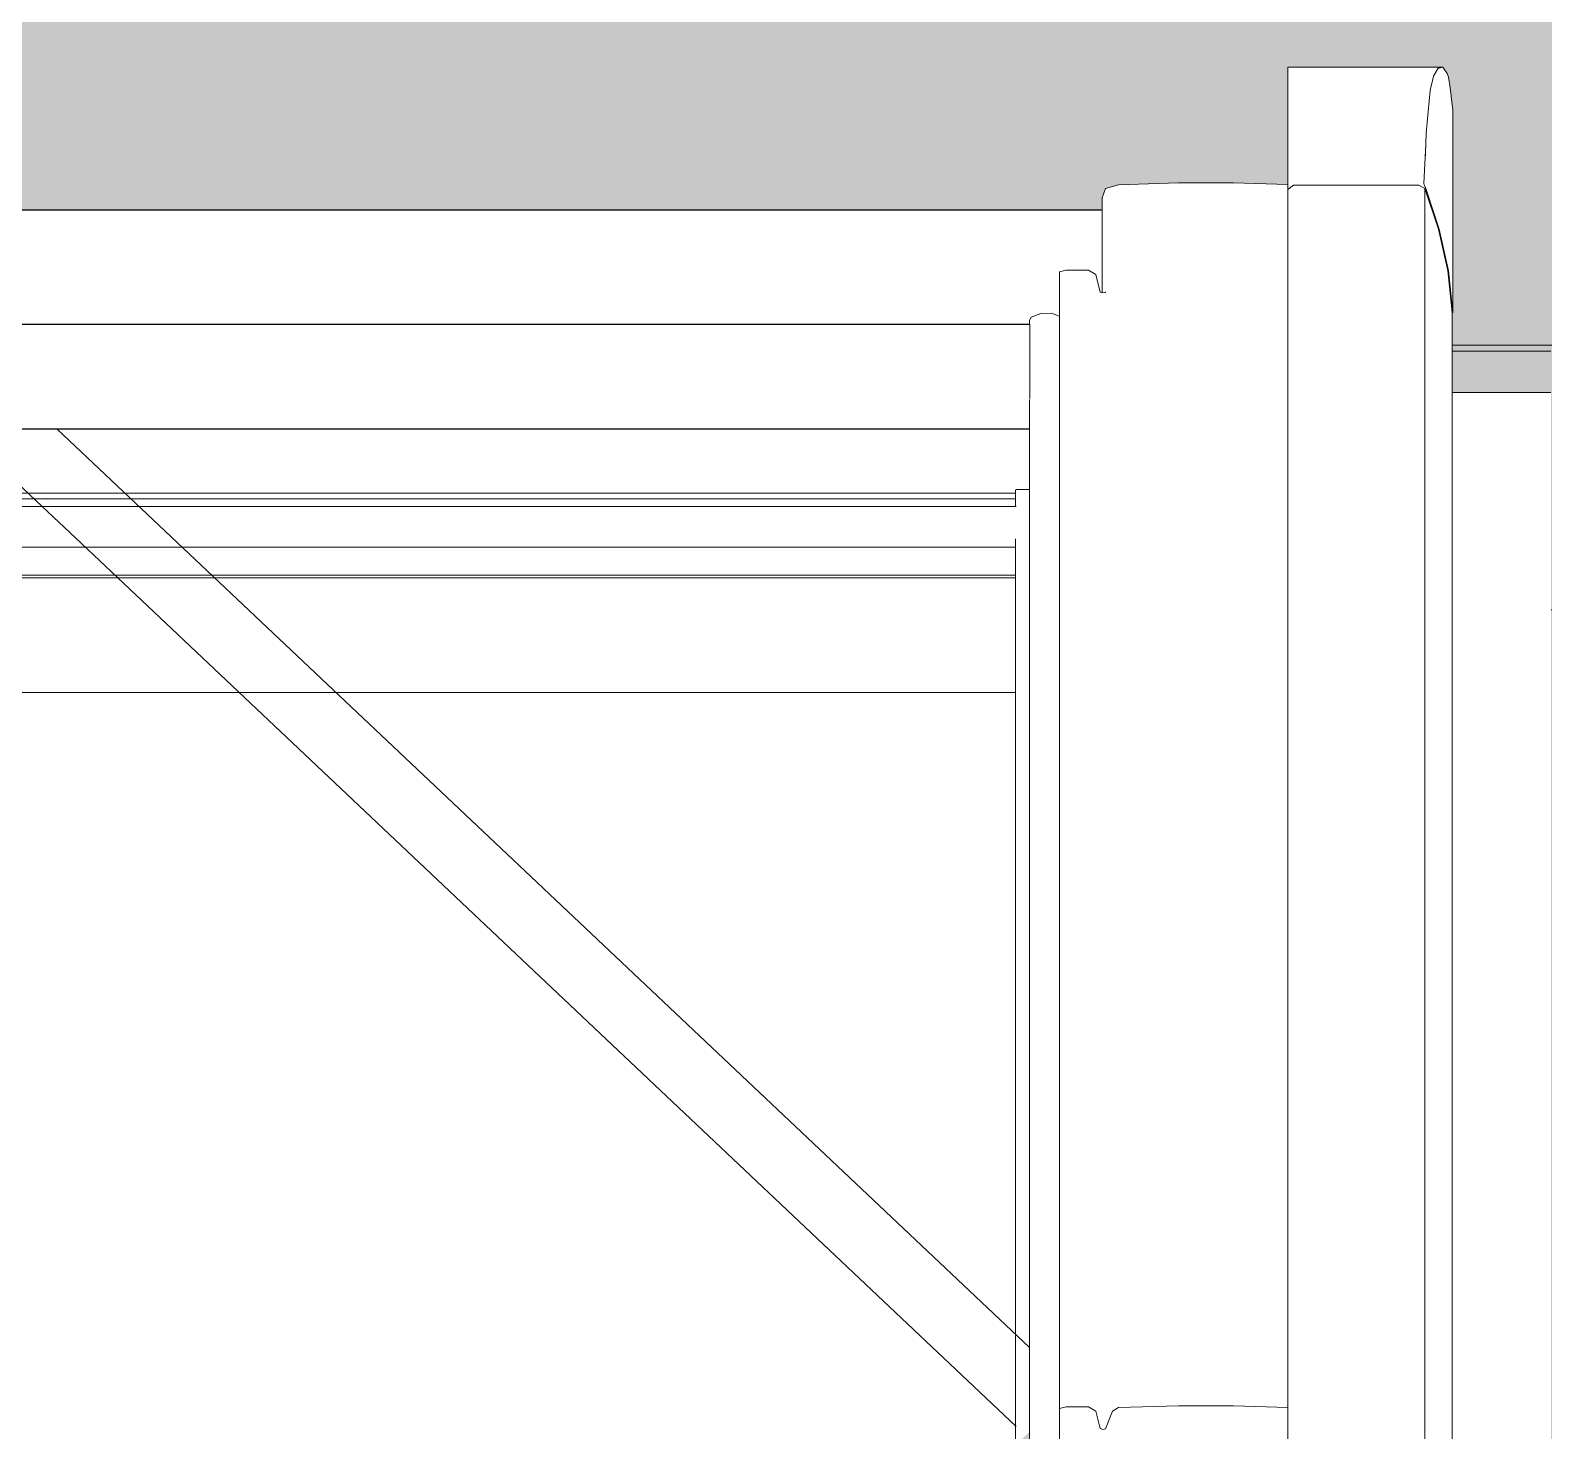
# Model space of a CAD drawing. Header units: metres. Extents: x -208 to 1512, y -277 to 123.
# Drawn here: x 838.9671 to 839.4115, y -2.5162 to -2.1051 of the extents above; entities that cross this region are included whole.
import ezdxf

# ---------------------------------------------------------------- set-up
doc = ezdxf.new("R2010")
doc.units = ezdxf.units.M
doc.header["$MEASUREMENT"] = 0
doc.linetypes.add('Wipeout_Contour', pattern=[1, 0, -1])
for name, color, linetype in [('325 Dachfenster', 7, 'Continuous'), ('330 Dachaufbau', 7, 'Continuous'), ('918 Lageplan Beschriftung.x', 7, 'Continuous')]:
    doc.layers.add(name, color=color, linetype=linetype)

# ---------------------------------------------------------------- blocks, each defined once
blk = doc.blocks.new('Dachfläche_60_5', base_point=(837.91228, -4.6))
at = {"layer": '330 Dachaufbau', "linetype": 'Continuous', "lineweight": 0, "true_color": 0x000000}
h = blk.add_hatch(color=18, dxfattribs=at)
h.paths.add_polyline_path([(844.09731, -4.5), (844.09716, -4.54333), (844.09697, -4.6), (844.22771, -4.6), (844.24327, 0.07), (843.21228, 0.07), (843.21228, -0.77152), (841.46228, -0.77152), (841.46228, 0.07), (840.45228, 0.07), (840.45228, -0.4), (840.76228, -0.4), (840.76228, -0.73528), (837.91228, -0.73528), (837.91228, -4.5)])
h.paths.add_polyline_path([(843.18728, -3.79873), (841.48728, -3.79873), (841.48728, -2.1975), (843.18728, -2.1975)], flags=0)
h.paths.add_polyline_path([(840.24913, -2.1975), (840.24913, -3.79873), (838.54913, -3.79873), (838.54913, -2.1975)], flags=0)
at = {"color": 254, "linetype": 'Wipeout_Contour', "lineweight": 0, "ltscale": 3357.608769}
blk.add_wipeout([(838.54913, -2.22224), (840.24913, -2.22224), (840.24913, -2.1975), (838.54913, -2.1975)], dxfattribs=at).dxf.layer = '330 Dachaufbau'
at = {"color": 254, "linetype": 'Wipeout_Contour', "lineweight": 0, "ltscale": 3357.609372}
blk.add_wipeout([(838.54913, -2.27528), (840.24913, -2.27528), (840.24913, -2.2576), (838.54913, -2.2576)], dxfattribs=at).dxf.layer = '330 Dachaufbau'
at = {"layer": '330 Dachaufbau', "color": 7, "linetype": 'Continuous', "lineweight": 18, "flags": 128}
for points in [[(840.24913, -2.1975), (838.54913, -2.1975)], [(838.54913, -2.27528), (840.24913, -2.27528)]]:
    blk.add_lwpolyline(points, dxfattribs=at)
at = {"color": 254, "linetype": 'Wipeout_Contour', "lineweight": 0, "ltscale": 3357.609088}
blk.add_wipeout([(838.54913, -2.2576), (840.24913, -2.2576), (840.24913, -2.22224), (838.54913, -2.22224)], dxfattribs=at).dxf.layer = '330 Dachaufbau'
blk = doc.blocks.new('VELUX SlopeRoofBundle[40]_5', base_point=(825.25728, 0))
at = {"color": 254, "linetype": 'Wipeout_Contour', "lineweight": 0, "ltscale": 3355.848578}
blk.add_wipeout([(838.65763, -2.19134), (838.65763, -2.19156), (839.26063, -2.19156), (839.26063, -2.19134)], dxfattribs=at).dxf.layer = '325 Dachfenster'
at = {"color": 254, "linetype": 'Wipeout_Contour', "lineweight": 0, "ltscale": 6711.697218}
blk.add_wipeout([(839.26063, -2.21235), (838.65763, -2.21235), (838.65763, -2.2132), (838.65773, -2.21347), (838.65773, -2.21425), (839.26053, -2.21425), (839.26053, -2.21347), (839.26063, -2.2132)], dxfattribs=at).dxf.layer = '325 Dachfenster'
at = {"color": 254, "linetype": 'Wipeout_Contour', "lineweight": 0, "ltscale": 3355.848886}
blk.add_wipeout([(839.26053, -2.21934), (838.65773, -2.21934), (838.65773, -2.2221), (839.26053, -2.2221)], dxfattribs=at).dxf.layer = '325 Dachfenster'
at = {"color": 254, "linetype": 'Wipeout_Contour', "lineweight": 0, "ltscale": 8396.415716}
blk.add_wipeout([(839.38463, -2.22338), (839.38463, -2.75824), (839.38483, -2.76012), (839.38483, -2.76014), (839.38543, -2.76329), (839.38673, -2.77719), (839.38673, -2.79316), (839.38675, -2.84047), (839.39913, -2.84047), (839.39913, -2.22338)], dxfattribs=at).dxf.layer = '325 Dachfenster'
at = {"color": 254, "linetype": 'Wipeout_Contour', "lineweight": 0, "ltscale": 3357.097881}
blk.add_wipeout([(839.26933, -2.50968), (839.26933, -2.69331), (839.27123, -2.69331), (839.27123, -2.50919)], dxfattribs=at).dxf.layer = '325 Dachfenster'
at = {"color": 254, "linetype": 'Wipeout_Contour', "lineweight": 0, "ltscale": 3357.143316}
blk.add_wipeout([(839.28123, -2.51562), (839.28123, -2.69331), (839.28203, -2.69331), (839.28203, -2.51591)], dxfattribs=at).dxf.layer = '325 Dachfenster'
at = {"color": 254, "linetype": 'Wipeout_Contour', "lineweight": 0, "ltscale": 3355.848635}
blk.add_wipeout([(838.65763, -2.20216), (839.26063, -2.20216), (839.26063, -2.19156), (838.65763, -2.19156)], dxfattribs=at).dxf.layer = '325 Dachfenster'
at = {"color": 254, "linetype": 'Wipeout_Contour', "lineweight": 0, "ltscale": 3355.848762}
blk.add_wipeout([(838.65763, -2.2115), (839.26063, -2.2115), (839.26063, -2.20648), (838.65763, -2.20648)], dxfattribs=at).dxf.layer = '325 Dachfenster'
at = {"color": 254, "linetype": 'Wipeout_Contour', "lineweight": 0, "ltscale": 4197.466489}
blk.add_wipeout([(839.38463, -2.21296), (839.38463, -2.22338), (839.39913, -2.22338), (839.39913, -2.21147), (839.38463, -2.21148)], dxfattribs=at).dxf.layer = '325 Dachfenster'
at = {"color": 254, "linetype": 'Wipeout_Contour', "lineweight": 0, "ltscale": 3355.848832}
blk.add_wipeout([(838.65773, -2.21531), (838.65773, -2.21595), (839.26053, -2.21595), (839.26053, -2.21531)], dxfattribs=at).dxf.layer = '325 Dachfenster'
at = {"color": 254, "linetype": 'Wipeout_Contour', "lineweight": 0, "ltscale": 3355.848901}
blk.add_wipeout([(838.65773, -2.2221), (838.65773, -2.22217), (839.26053, -2.22217), (839.26053, -2.2221)], dxfattribs=at).dxf.layer = '325 Dachfenster'
at = {"color": 254, "linetype": 'Wipeout_Contour', "lineweight": 0, "ltscale": 3357.146515}
blk.add_wipeout([(839.28203, -2.51591), (839.28203, -2.69331), (839.28283, -2.69331), (839.28283, -2.51569)], dxfattribs=at).dxf.layer = '325 Dachfenster'
at = {"color": 254, "linetype": 'Wipeout_Contour', "lineweight": 0, "ltscale": 3355.848713}
blk.add_wipeout([(838.65763, -2.20216), (838.65763, -2.20648), (839.26063, -2.20648), (839.26063, -2.20216)], dxfattribs=at).dxf.layer = '325 Dachfenster'
at = {"color": 254, "linetype": 'Wipeout_Contour', "lineweight": 0, "ltscale": 3355.848823}
blk.add_wipeout([(838.65773, -2.21425), (838.65773, -2.21531), (839.26053, -2.21531), (839.26053, -2.21425)], dxfattribs=at).dxf.layer = '325 Dachfenster'
at = {"color": 254, "linetype": 'Wipeout_Contour', "lineweight": 0, "ltscale": 8391.670357}
blk.add_wipeout([(839.39913, -2.22338), (839.39913, -2.84047), (839.41151, -2.84047), (839.41153, -2.79316), (839.41153, -2.77719), (839.41283, -2.76329), (839.41343, -2.76014), (839.41343, -2.76012), (839.41363, -2.75824), (839.41363, -2.22338)], dxfattribs=at).dxf.layer = '325 Dachfenster'
at = {"color": 254, "linetype": 'Wipeout_Contour', "lineweight": 0, "ltscale": 3357.152167}
blk.add_wipeout([(839.28283, -2.51569), (839.28283, -2.69331), (839.28483, -2.69331), (839.28483, -2.51053)], dxfattribs=at).dxf.layer = '325 Dachfenster'
at = {"color": 254, "linetype": 'Wipeout_Contour', "lineweight": 0, "ltscale": 3355.848793}
blk.add_wipeout([(838.65763, -2.21235), (839.26063, -2.21235), (839.26063, -2.2115), (838.65763, -2.2115)], dxfattribs=at).dxf.layer = '325 Dachfenster'
at = {"color": 254, "linetype": 'Wipeout_Contour', "lineweight": 0, "ltscale": 4196.553492}
blk.add_wipeout([(839.41363, -2.21148), (839.39913, -2.21147), (839.39913, -2.22338), (839.41363, -2.22338), (839.41363, -2.21296)], dxfattribs=at).dxf.layer = '325 Dachfenster'
at = {"color": 254, "linetype": 'Wipeout_Contour', "lineweight": 0, "ltscale": 3355.848857}
blk.add_wipeout([(838.65773, -2.21666), (838.65773, -2.21934), (839.26053, -2.21934), (839.26053, -2.21666)], dxfattribs=at).dxf.layer = '325 Dachfenster'
at = {"color": 254, "linetype": 'Wipeout_Contour', "lineweight": 0, "ltscale": 3357.139167}
blk.add_wipeout([(839.27993, -2.51046), (839.27993, -2.69331), (839.28123, -2.69331), (839.28123, -2.51562)], dxfattribs=at).dxf.layer = '325 Dachfenster'
at = {"color": 254, "linetype": 'Wipeout_Contour', "lineweight": 0, "ltscale": 3357.159692}
blk.add_wipeout([(839.28483, -2.51053), (839.28483, -2.69331), (839.28663, -2.69331), (839.28663, -2.50947)], dxfattribs=at).dxf.layer = '325 Dachfenster'
at = {"color": 254, "linetype": 'Wipeout_Contour', "lineweight": 0, "ltscale": 3355.848839}
blk.add_wipeout([(838.65773, -2.21595), (838.65773, -2.21666), (839.26053, -2.21666), (839.26053, -2.21595)], dxfattribs=at).dxf.layer = '325 Dachfenster'
at = {"color": 254, "linetype": 'Wipeout_Contour', "lineweight": 0, "ltscale": 3357.132294}
blk.add_wipeout([(839.27783, -2.50919), (839.27783, -2.69331), (839.27993, -2.69331), (839.27993, -2.51046)], dxfattribs=at).dxf.layer = '325 Dachfenster'
at = {"color": 254, "linetype": 'Wipeout_Contour', "lineweight": 0, "ltscale": 3357.19848}
blk.add_wipeout([(839.28663, -2.50947), (839.28663, -2.69331), (839.30423, -2.69331), (839.30423, -2.50891)], dxfattribs=at).dxf.layer = '325 Dachfenster'
at = {"color": 254, "linetype": 'Wipeout_Contour', "lineweight": 0, "ltscale": 3357.140348}
blk.add_wipeout([(839.28203, -2.18222), (839.28123, -2.18194), (839.28123, -2.51562), (839.28203, -2.51591)], dxfattribs=at).dxf.layer = '325 Dachfenster'
at = {"color": 254, "linetype": 'Wipeout_Contour', "lineweight": 0, "ltscale": 3357.114873}
blk.add_wipeout([(839.27123, -2.69331), (839.27783, -2.69331), (839.27783, -2.50919), (839.27123, -2.50919)], dxfattribs=at).dxf.layer = '325 Dachfenster'
at = {"color": 254, "linetype": 'Wipeout_Contour', "lineweight": 0, "ltscale": 3357.26607}
blk.add_wipeout([(839.30423, -2.50891), (839.30423, -2.69331), (839.32043, -2.69331), (839.32043, -2.50891)], dxfattribs=at).dxf.layer = '325 Dachfenster'
at = {"color": 254, "linetype": 'Wipeout_Contour', "lineweight": 0, "ltscale": 3357.094873}
blk.add_wipeout([(839.26933, -2.176), (839.26933, -2.50968), (839.27123, -2.50919), (839.27123, -2.1755)], dxfattribs=at).dxf.layer = '325 Dachfenster'
at = {"color": 254, "linetype": 'Wipeout_Contour', "lineweight": 0, "ltscale": 3357.149097}
blk.add_wipeout([(839.28483, -2.17681), (839.28283, -2.18197), (839.28283, -2.51569), (839.28483, -2.51053)], dxfattribs=at).dxf.layer = '325 Dachfenster'
at = {"color": 254, "linetype": 'Wipeout_Contour', "lineweight": 0, "ltscale": 4196.172374}
blk.add_wipeout([(839.32043, -2.69331), (839.33633, -2.69331), (839.33633, -2.67954), (839.33633, -2.50942), (839.32043, -2.50891)], dxfattribs=at).dxf.layer = '325 Dachfenster'
at = {"color": 254, "linetype": 'Wipeout_Contour', "lineweight": 0, "ltscale": 3357.327266}
blk.add_wipeout([(839.32043, -2.50891), (839.33633, -2.50942), (839.33633, -2.1757), (839.32043, -2.17519)], dxfattribs=at).dxf.layer = '325 Dachfenster'
at = {"color": 254, "linetype": 'Wipeout_Contour', "lineweight": 0, "ltscale": 5034.962386}
blk.add_wipeout([(839.28203, -2.18222), (839.28203, -2.51591), (839.28283, -2.51569), (839.28283, -2.18197), (839.28273, -2.182), (839.28273, -2.18204)], dxfattribs=at).dxf.layer = '325 Dachfenster'
at = {"color": 254, "linetype": 'Wipeout_Contour', "lineweight": 0, "ltscale": 3357.136094}
blk.add_wipeout([(839.28123, -2.18194), (839.27993, -2.17678), (839.27993, -2.51046), (839.28123, -2.51562)], dxfattribs=at).dxf.layer = '325 Dachfenster'
at = {"color": 254, "linetype": 'Wipeout_Contour', "lineweight": 0, "ltscale": 3357.156674}
blk.add_wipeout([(839.28483, -2.51053), (839.28663, -2.50947), (839.28663, -2.17575), (839.28483, -2.17681)], dxfattribs=at).dxf.layer = '325 Dachfenster'
at = {"layer": '325 Dachfenster', "linetype": 'Continuous', "lineweight": 0, "flags": 128}
for points in [[(839.28123, -2.51562), (839.28203, -2.51591)], [(839.28203, -2.51591), (839.28283, -2.51569)]]:
    blk.add_lwpolyline(points, dxfattribs=at)
at = {"color": 254, "linetype": 'Wipeout_Contour', "lineweight": 0, "ltscale": 3357.111872}
blk.add_wipeout([(839.27123, -2.1755), (839.27123, -2.50919), (839.27783, -2.50919), (839.27783, -2.1755)], dxfattribs=at).dxf.layer = '325 Dachfenster'
at = {"color": 254, "linetype": 'Wipeout_Contour', "lineweight": 0, "ltscale": 3357.195467}
blk.add_wipeout([(839.28663, -2.17575), (839.28663, -2.50947), (839.30423, -2.50891), (839.30423, -2.17519)], dxfattribs=at).dxf.layer = '325 Dachfenster'
at = {"layer": '325 Dachfenster', "linetype": 'Continuous', "lineweight": 0, "flags": 128}
for points in [[(839.28283, -2.51569), (839.28483, -2.51053)], [(839.28483, -2.51053), (839.28663, -2.50947)]]:
    blk.add_lwpolyline(points, dxfattribs=at)
at = {"color": 254, "linetype": 'Wipeout_Contour', "lineweight": 0, "ltscale": 3357.129272}
blk.add_wipeout([(839.27783, -2.50919), (839.27993, -2.51046), (839.27993, -2.17678), (839.27783, -2.1755)], dxfattribs=at).dxf.layer = '325 Dachfenster'
at = {"color": 254, "linetype": 'Wipeout_Contour', "lineweight": 0, "ltscale": 3357.263067}
blk.add_wipeout([(839.30423, -2.50891), (839.32043, -2.50891), (839.32043, -2.17519), (839.30423, -2.17519)], dxfattribs=at).dxf.layer = '325 Dachfenster'
at = {"layer": '325 Dachfenster', "linetype": 'Continuous', "lineweight": 0, "flags": 128}
for points in [[(839.27783, -2.50919), (839.27993, -2.51046)], [(839.27993, -2.51046), (839.28123, -2.51562)]]:
    blk.add_lwpolyline(points, dxfattribs=at)
at = {"color": 254, "linetype": 'Wipeout_Contour', "lineweight": 0, "ltscale": 5874.532366}
blk.add_wipeout([(839.28183, -2.18215), (839.28203, -2.18222), (839.28273, -2.18204), (839.28273, -2.182), (839.2828, -2.18198), (839.28283, -2.1819), (839.28183, -2.15426)], dxfattribs=at).dxf.layer = '325 Dachfenster'
at = {"color": 254, "linetype": 'Wipeout_Contour', "lineweight": 0, "ltscale": 3357.47479}
blk.add_wipeout([(839.28183, -2.15426), (839.28283, -2.1819), (839.28483, -2.17681), (839.28284, -2.15159)], dxfattribs=at).dxf.layer = '325 Dachfenster'
at = {"color": 254, "linetype": 'Wipeout_Contour', "lineweight": 0, "ltscale": 2517.837982}
blk.add_wipeout([(839.28283, -2.1515), (839.28483, -2.17681), (839.28663, -2.17575)], dxfattribs=at).dxf.layer = '325 Dachfenster'
at = {"color": 254, "linetype": 'Wipeout_Contour', "lineweight": 0, "ltscale": 2517.36193}
blk.add_wipeout([(839.28283, -2.1515), (839.28183, -2.15426), (839.28284, -2.15159)], dxfattribs=at).dxf.layer = '325 Dachfenster'
at = {"color": 254, "linetype": 'Wipeout_Contour', "lineweight": 0, "ltscale": 2517.363669}
blk.add_wipeout([(839.28283, -2.1515), (839.28663, -2.17575), (839.28663, -2.15044)], dxfattribs=at).dxf.layer = '325 Dachfenster'
at = {"layer": '325 Dachfenster', "linetype": 'Continuous', "lineweight": 0, "flags": 128}
blk.add_lwpolyline([(839.28183, -2.15426), (839.28283, -2.1515)], dxfattribs=at)
at = {"color": 254, "linetype": 'Wipeout_Contour', "lineweight": 0, "ltscale": 3357.193449}
blk.add_wipeout([(839.28663, -2.17575), (839.30423, -2.17519), (839.30423, -2.14987), (839.28663, -2.15044)], dxfattribs=at).dxf.layer = '325 Dachfenster'
at = {"color": 254, "linetype": 'Wipeout_Contour', "lineweight": 0, "ltscale": 3355.84823}
blk.add_wipeout([(839.28183, -2.15783), (838.63643, -2.15783), (838.63643, -2.1579), (839.28183, -2.1579)], dxfattribs=at).dxf.layer = '325 Dachfenster'
at = {"color": 254, "linetype": 'Wipeout_Contour', "lineweight": 0, "ltscale": 3357.261071}
blk.add_wipeout([(839.32043, -2.14987), (839.30423, -2.14987), (839.30423, -2.17519), (839.32043, -2.17519)], dxfattribs=at).dxf.layer = '325 Dachfenster'
at = {"color": 254, "linetype": 'Wipeout_Contour', "lineweight": 0, "ltscale": 3355.848292}
blk.add_wipeout([(838.63643, -2.1579), (838.63643, -2.16985), (839.28183, -2.16985), (839.28183, -2.1579)], dxfattribs=at).dxf.layer = '325 Dachfenster'
at = {"layer": '325 Dachfenster', "linetype": 'Continuous', "lineweight": 0, "flags": 128}
blk.add_lwpolyline([(838.63643, -2.15783), (839.28183, -2.15783)], dxfattribs=at)
at = {"color": 254, "linetype": 'Wipeout_Contour', "lineweight": 0, "ltscale": 3357.325251}
blk.add_wipeout([(839.32043, -2.17519), (839.33633, -2.1757), (839.33633, -2.15039), (839.32043, -2.14987)], dxfattribs=at).dxf.layer = '325 Dachfenster'
at = {"color": 254, "linetype": 'Wipeout_Contour', "lineweight": 0, "ltscale": 13423.394078}
blk.add_wipeout([(839.28183, -2.16985), (838.63643, -2.16985), (838.63643, -2.18215), (838.63703, -2.18194), (838.63833, -2.17678), (838.64043, -2.1755), (838.64703, -2.1755), (838.64893, -2.176), (838.64893, -2.18441), (839.26933, -2.18441), (839.26933, -2.176), (839.27123, -2.1755), (839.27783, -2.1755), (839.27993, -2.17678), (839.28123, -2.18194), (839.28183, -2.18215)], dxfattribs=at).dxf.layer = '325 Dachfenster'
at = {"layer": '325 Dachfenster', "linetype": 'Continuous', "lineweight": 0, "flags": 128}
for points in [[(839.26933, -2.176), (839.27123, -2.1755), (839.27783, -2.1755)], [(839.27783, -2.1755), (839.27993, -2.17678)]]:
    blk.add_lwpolyline(points, dxfattribs=at)
at = {"color": 254, "linetype": 'Wipeout_Contour', "lineweight": 0, "ltscale": 11748.147526}
blk.add_wipeout([(839.33633, -2.15046), (839.33633, -2.15186), (839.33803, -2.15061), (839.37483, -2.15061), (839.37663, -2.15157), (839.38063, -2.16352), (839.38333, -2.17569), (839.38463, -2.18793), (839.38463, -2.18808), (839.38483, -2.18793), (839.38353, -2.17569), (839.38083, -2.16352), (839.37683, -2.15157), (839.37641, -2.15046)], dxfattribs=at).dxf.layer = '325 Dachfenster'
at = {"color": 254, "linetype": 'Wipeout_Contour', "lineweight": 0, "ltscale": 3358.119802}
blk.add_wipeout([(839.28283, -2.1819), (839.2828, -2.18198), (839.28283, -2.18197), (839.28483, -2.17681)], dxfattribs=at).dxf.layer = '325 Dachfenster'
at = {"color": 254, "linetype": 'Wipeout_Contour', "lineweight": 0, "ltscale": 11745.472842}
blk.add_wipeout([(838.64893, -2.18441), (838.64893, -2.18898), (838.65133, -2.18816), (838.65443, -2.18823), (838.65723, -2.18936), (838.65773, -2.19021), (838.65773, -2.19134), (839.26053, -2.19134), (839.26053, -2.19021), (839.26103, -2.18936), (839.26383, -2.18823), (839.26693, -2.18816), (839.26933, -2.18898), (839.26933, -2.18441)], dxfattribs=at).dxf.layer = '325 Dachfenster'
at = {"layer": '325 Dachfenster', "linetype": 'Continuous', "lineweight": 0, "flags": 128}
for points in [[(839.28183, -2.18215), (839.28183, -2.15426)], [(839.27993, -2.17678), (839.28123, -2.18194)], [(839.28123, -2.18194), (839.28203, -2.18222)], [(839.28203, -2.18222), (839.28273, -2.18204)], [(839.28273, -2.18204), (839.28273, -2.182)], [(839.2828, -2.18198), (839.28283, -2.1819)]]:
    blk.add_lwpolyline(points, dxfattribs=at)
at = {"color": 254, "linetype": 'Wipeout_Contour', "lineweight": 0, "ltscale": 5036.083673}
blk.add_wipeout([(839.38083, -2.16352), (839.38353, -2.17569), (839.38353, -2.11886), (839.38314, -2.11774), (839.38183, -2.11589), (839.38083, -2.11619)], dxfattribs=at).dxf.layer = '325 Dachfenster'
at = {"color": 254, "linetype": 'Wipeout_Contour', "lineweight": 0, "ltscale": 6715.707551}
blk.add_wipeout([(839.26053, -2.21347), (839.26053, -2.69331), (839.26103, -2.69331), (839.26103, -2.18936), (839.26053, -2.19021), (839.26053, -2.19134), (839.26063, -2.19134), (839.26063, -2.2132)], dxfattribs=at).dxf.layer = '325 Dachfenster'
at = {"color": 254, "linetype": 'Wipeout_Contour', "lineweight": 0, "ltscale": 6715.185298}
blk.add_wipeout([(839.37683, -2.13852), (839.37683, -2.15157), (839.38083, -2.16352), (839.38083, -2.11619), (839.38054, -2.11624), (839.37913, -2.11859), (839.37817, -2.1228), (839.37696, -2.13533)], dxfattribs=at).dxf.layer = '325 Dachfenster'
at = {"color": 254, "linetype": 'Wipeout_Contour', "lineweight": 0, "ltscale": 4197.024201}
blk.add_wipeout([(839.38353, -2.11886), (839.38353, -2.17569), (839.38483, -2.18793), (839.38483, -2.12852), (839.38407, -2.12203)], dxfattribs=at).dxf.layer = '325 Dachfenster'
at = {"color": 254, "linetype": 'Wipeout_Contour', "lineweight": 0, "ltscale": 3357.064688}
blk.add_wipeout([(839.26103, -2.69331), (839.26383, -2.69331), (839.26383, -2.18823), (839.26103, -2.18936)], dxfattribs=at).dxf.layer = '325 Dachfenster'
at = {"layer": '325 Dachfenster', "linetype": 'Continuous', "lineweight": 0, "flags": 128}
for points in [[(839.26053, -2.19021), (839.26103, -2.18936)], [(839.26053, -2.19021), (839.26053, -2.19134)], [(838.65763, -2.19134), (839.26063, -2.19134)], [(839.26063, -2.19156), (839.26063, -2.19134)], [(839.26063, -2.2132), (839.26063, -2.21235), (839.26063, -2.2115), (839.26063, -2.20648), (839.26063, -2.20216), (839.26063, -2.19156)]]:
    blk.add_lwpolyline(points, dxfattribs=at)
at = {"color": 254, "linetype": 'Wipeout_Contour', "lineweight": 0, "ltscale": 4196.381105}
blk.add_wipeout([(839.33633, -2.11589), (839.33633, -2.11624), (839.38054, -2.11624), (839.38083, -2.11619), (839.38183, -2.11589)], dxfattribs=at).dxf.layer = '325 Dachfenster'
at = {"color": 254, "linetype": 'Wipeout_Contour', "lineweight": 0, "ltscale": 3357.468106}
blk.add_wipeout([(839.33633, -2.13533), (839.37696, -2.13533), (839.37817, -2.1228), (839.33633, -2.1228)], dxfattribs=at).dxf.layer = '325 Dachfenster'
at = {"color": 254, "linetype": 'Wipeout_Contour', "lineweight": 0, "ltscale": 4197.287112}
blk.add_wipeout([(839.38333, -2.17569), (839.38333, -2.74698), (839.38353, -2.74788), (839.38463, -2.75824), (839.38463, -2.18793)], dxfattribs=at).dxf.layer = '325 Dachfenster'
at = {"color": 254, "linetype": 'Wipeout_Contour', "lineweight": 0, "ltscale": 3357.076478}
blk.add_wipeout([(839.26383, -2.18823), (839.26383, -2.69331), (839.26693, -2.69331), (839.26693, -2.18816)], dxfattribs=at).dxf.layer = '325 Dachfenster'
at = {"color": 254, "linetype": 'Wipeout_Contour', "lineweight": 0, "ltscale": 6711.704644}
blk.add_wipeout([(838.65773, -2.49183), (838.65773, -2.51658), (838.84487, -2.69331), (839.07339, -2.69331), (839.26053, -2.51658), (839.26053, -2.49183), (838.97501, -2.22217), (838.94326, -2.22217)], dxfattribs=at).dxf.layer = '325 Dachfenster'
at = {"layer": '325 Dachfenster', "linetype": 'Continuous', "lineweight": 0, "flags": 128}
blk.add_lwpolyline([(839.26103, -2.18936), (839.26383, -2.18823)], dxfattribs=at)
at = {"color": 254, "linetype": 'Wipeout_Contour', "lineweight": 0, "ltscale": 3357.463774}
blk.add_wipeout([(839.33633, -2.1228), (839.37817, -2.1228), (839.37913, -2.11859), (839.33633, -2.11859)], dxfattribs=at).dxf.layer = '325 Dachfenster'
at = {"color": 254, "linetype": 'Wipeout_Contour', "lineweight": 0, "ltscale": 4196.334917}
blk.add_wipeout([(839.37696, -2.13533), (839.33633, -2.13533), (839.33633, -2.15004), (839.37633, -2.15004), (839.37683, -2.13852)], dxfattribs=at).dxf.layer = '325 Dachfenster'
at = {"color": 254, "linetype": 'Wipeout_Contour', "lineweight": 0, "ltscale": 4197.355983}
blk.add_wipeout([(839.38063, -2.16352), (839.38063, -2.73511), (839.38083, -2.73571), (839.38333, -2.74698), (839.38333, -2.17569)], dxfattribs=at).dxf.layer = '325 Dachfenster'
at = {"color": 254, "linetype": 'Wipeout_Contour', "lineweight": 0, "ltscale": 3357.08748}
blk.add_wipeout([(839.26933, -2.18898), (839.26693, -2.18816), (839.26693, -2.69331), (839.26933, -2.69331)], dxfattribs=at).dxf.layer = '325 Dachfenster'
at = {"color": 254, "linetype": 'Wipeout_Contour', "lineweight": 0, "ltscale": 2517.004621}
blk.add_wipeout([(838.97501, -2.22217), (839.26053, -2.49183), (839.26053, -2.22217)], dxfattribs=at).dxf.layer = '325 Dachfenster'
at = {"layer": '325 Dachfenster', "linetype": 'Continuous', "lineweight": 0, "flags": 128}
for points in [[(839.38483, -2.18793), (839.38483, -2.12852)], [(839.26933, -2.176), (839.26933, -2.50968), (839.26933, -2.69331)], [(839.26383, -2.18823), (839.26693, -2.18816)], [(839.26693, -2.18816), (839.26933, -2.18898)], [(839.38463, -2.18793), (839.38463, -2.75824)], [(839.38463, -2.18808), (839.38483, -2.18793)], [(839.41363, -2.21148), (839.39913, -2.21147), (839.38463, -2.21148)], [(839.26053, -2.21347), (839.26053, -2.69331)], [(838.65773, -2.2221), (839.26053, -2.2221)], [(838.65773, -2.22217), (839.26053, -2.22217)], [(838.97501, -2.22217), (839.26053, -2.49183)], [(838.95913, -2.23405), (838.97059, -2.24487), (838.98032, -2.25406), (839.25657, -2.51496)], [(839.25663, -2.23992), (839.25643, -2.24013)], [(839.26053, -2.23992), (839.25663, -2.23992)], [(838.66183, -2.24098), (839.25643, -2.24098)], [(838.66183, -2.24268), (839.25643, -2.24268)], [(839.25643, -2.24013), (839.25643, -2.24487)], [(838.6617, -2.24487), (839.25657, -2.24487)], [(838.66183, -2.25689), (839.25643, -2.25689)], [(839.25643, -2.25435), (839.25643, -2.69331)], [(838.66183, -2.26502), (839.25643, -2.26502)], [(838.66183, -2.2658), (839.25643, -2.2658)], [(838.66183, -2.29953), (839.25643, -2.29953)], [(839.26933, -2.50968), (839.27123, -2.50919), (839.27783, -2.50919)]]:
    blk.add_lwpolyline(points, dxfattribs=at)
at = {"color": 254, "linetype": 'Wipeout_Contour', "lineweight": 0, "ltscale": 3357.47545}
blk.add_wipeout([(839.33633, -2.11624), (839.33633, -2.11859), (839.37913, -2.11859), (839.38054, -2.11624)], dxfattribs=at).dxf.layer = '325 Dachfenster'
at = {"color": 254, "linetype": 'Wipeout_Contour', "lineweight": 0, "ltscale": 3357.439122}
blk.add_wipeout([(839.33633, -2.15004), (839.33633, -2.15046), (839.37641, -2.15046), (839.37633, -2.15004)], dxfattribs=at).dxf.layer = '325 Dachfenster'
at = {"layer": '325 Dachfenster', "linetype": 'Continuous', "lineweight": 0, "flags": 128}
blk.add_lwpolyline([(839.38183, -2.11589), (839.33633, -2.11589)], dxfattribs=at)
at = {"color": 254, "linetype": 'Wipeout_Contour', "lineweight": 0, "ltscale": 3357.353252}
blk.add_wipeout([(839.37683, -2.13852), (839.37633, -2.15004), (839.37641, -2.15046), (839.37683, -2.15157)], dxfattribs=at).dxf.layer = '325 Dachfenster'
at = {"color": 254, "linetype": 'Wipeout_Contour', "lineweight": 0, "ltscale": 3357.363679}
blk.add_wipeout([(839.33633, -2.15186), (839.33633, -2.72249), (839.33803, -2.72249), (839.33803, -2.15061)], dxfattribs=at).dxf.layer = '325 Dachfenster'
at = {"color": 254, "linetype": 'Wipeout_Contour', "lineweight": 0, "ltscale": 5035.607742}
blk.add_wipeout([(839.37663, -2.15157), (839.37483, -2.15061), (839.37483, -2.72249), (839.3763, -2.72249), (839.37638, -2.72258), (839.37663, -2.72323)], dxfattribs=at).dxf.layer = '325 Dachfenster'
at = {"color": 254, "linetype": 'Wipeout_Contour', "lineweight": 0, "ltscale": 4197.362472}
blk.add_wipeout([(839.37663, -2.72323), (839.37683, -2.72376), (839.38063, -2.73511), (839.38063, -2.16352), (839.37663, -2.15157)], dxfattribs=at).dxf.layer = '325 Dachfenster'
at = {"color": 254, "linetype": 'Wipeout_Contour', "lineweight": 0, "ltscale": 3357.44067}
blk.add_wipeout([(839.33803, -2.72249), (839.37483, -2.72249), (839.37483, -2.15061), (839.33803, -2.15061)], dxfattribs=at).dxf.layer = '325 Dachfenster'
at = {"layer": '325 Dachfenster', "linetype": 'Continuous', "lineweight": 0, "flags": 128}
for points in [[(839.33633, -2.15004), (839.33633, -2.13533), (839.33633, -2.1228), (839.33633, -2.11859), (839.33633, -2.11624), (839.33633, -2.11589)], [(839.37633, -2.15004), (839.37683, -2.13852), (839.37696, -2.13533), (839.37817, -2.1228), (839.37913, -2.11859), (839.38054, -2.11624), (839.38083, -2.11619), (839.38183, -2.11589), (839.38314, -2.11774), (839.38353, -2.11886), (839.38407, -2.12203), (839.38483, -2.12852)], [(839.28283, -2.1515), (839.28663, -2.15044), (839.30423, -2.14987), (839.32043, -2.14987), (839.33633, -2.15039)], [(839.33633, -2.15046), (839.33633, -2.15004)], [(839.33633, -2.15186), (839.33633, -2.15046)], [(839.33803, -2.15061), (839.33633, -2.15186)], [(839.37483, -2.15061), (839.33803, -2.15061)], [(839.37663, -2.15157), (839.37483, -2.15061)], [(839.37633, -2.15004), (839.37641, -2.15046)], [(839.38483, -2.18793), (839.38353, -2.17569), (839.38083, -2.16352), (839.37683, -2.15157), (839.37641, -2.15046)], [(839.33633, -2.15186), (839.33633, -2.72249)], [(839.37663, -2.15157), (839.37663, -2.72323)], [(839.38463, -2.18793), (839.38333, -2.17569), (839.38063, -2.16352), (839.37663, -2.15157)], [(839.28663, -2.50947), (839.30423, -2.50891), (839.32043, -2.50891), (839.33633, -2.50942)]]:
    blk.add_lwpolyline(points, dxfattribs=at)
blk = doc.blocks.new('Dachfläche_71_5', base_point=(840.28913, -2.19932))
at = {"layer": '325 Dachfenster', "color": 7, "linetype": 'Continuous', "lineweight": 13, "true_color": 0xf4f4f4, "flags": 128}
for points in [[(839.38463, -2.19932), (839.41363, -2.19932)], [(839.25643, -2.31926), (838.66183, -2.31926)], [(838.66183, -2.3636), (839.25643, -2.3636)]]:
    blk.add_lwpolyline(points, dxfattribs=at)
at = {"layer": '325 Dachfenster', "linetype": 'Continuous', "lineweight": 0}
blk.add_blockref('VELUX SlopeRoofBundle[40]_5', (825.25728, 0), dxfattribs=at)

msp = doc.modelspace()

# ---------------------------------------------------------------- block references
at = {"layer": '330 Dachaufbau', "color": 7, "linetype": 'Continuous', "lineweight": 18}
msp.add_blockref('Dachfläche_60_5', (837.91228, -4.6), dxfattribs=at)

# ---------------------------------------------------------------- next in the draw order: hatches: boundary and pattern name
at = {"layer": '918 Lageplan Beschriftung.x', "linetype": 'Continuous', "lineweight": 0, "true_color": 0x3f0000}
msp.add_hatch(color=18, dxfattribs=at).paths.add_polyline_path([(825.31254, -15.07), (830.63228, -15.07), (830.63228, -15.97), (838.86228, -15.97), (838.86228, -15.07), (844.19207, -15.07), (844.24254, 0.07), (838.34728, 0.07), (838.34728, 0.8), (831.14728, 0.8), (831.14728, 0.07), (825.25702, 0.07)])

# ---------------------------------------------------------------- next in the draw order: block references
at = {"layer": '325 Dachfenster', "color": 7, "linetype": 'Continuous', "lineweight": 13, "true_color": 0xf4f4f4}
msp.add_blockref('Dachfläche_71_5', (840.28913, -2.19932), dxfattribs=at)

doc.saveas('drawing.dxf')
